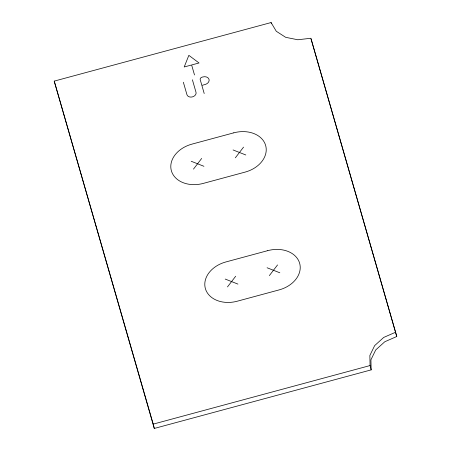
<?xml version="1.0" encoding="UTF-8"?>
<svg xmlns="http://www.w3.org/2000/svg" width="451" height="451" viewBox="0 0 451 451"><rect width="100%" height="100%" fill="white"/><g stroke="black" fill="none" stroke-linecap="round" stroke-linejoin="round"><path stroke-width="0.68" d="M193.468 169.119L201.67 158.442M235.349 157.811L243.551 147.127M227.473 286.921L235.676 276.243M269.348 275.612L277.551 264.929M395.719 332.173L383.733 337.421L374.657 345.607L369.859 355.484L370.079 365.552L371.145 369.882L154.287 428.45L54.221 81.118L271.079 22.55L276.283 31.271L285.669 37.315L297.823 39.767L310.88 38.256L396.779 336.502L384.799 341.751L375.722 349.937L370.925 359.813L371.145 369.882M191.1 65.113L184.211 66.974L188.845 55.343L199.038 62.971L191.624 64.972L194.511 74.973M202.381 85.245L205.081 84.512A5.226 3.941 -13.8 0 0 209.033 79.365A5.226 3.941 -13.8 0 0 202.894 76.946L202.127 77.149A2.543 1.917 -13.8 0 0 200.205 79.652L204.207 93.52M154.287 428.45L153.222 424.12L370.079 365.552M233.082 149.957L245.818 154.981M191.201 161.266L203.937 166.295M267.082 267.759L279.823 272.782M225.201 279.068L237.942 284.096M396.779 336.502L311.032 38.876M192.402 79.776L196.005 92.258A4.69 3.535 -13.8 0 1 192.459 96.88A4.69 3.535 -13.8 0 1 186.951 94.704L183.348 82.223M54.221 81.118L153.222 424.12M271.079 22.55L271.384 23.785M233.781 132.836L191.9 144.145A27.116 20.43 -13.8 0 0 171.397 170.85A27.116 20.43 -13.8 0 0 203.238 183.416L245.118 172.102A27.116 20.43 -13.8 0 0 265.628 145.402A27.116 20.43 -13.8 0 0 233.781 132.836M267.787 250.638L225.906 261.946A27.116 20.43 -13.8 0 0 205.397 288.651A27.116 20.43 -13.8 0 0 237.237 301.217L279.118 289.903A27.116 20.43 -13.8 0 0 299.627 263.204A27.116 20.43 -13.8 0 0 267.787 250.638"/></g></svg>
